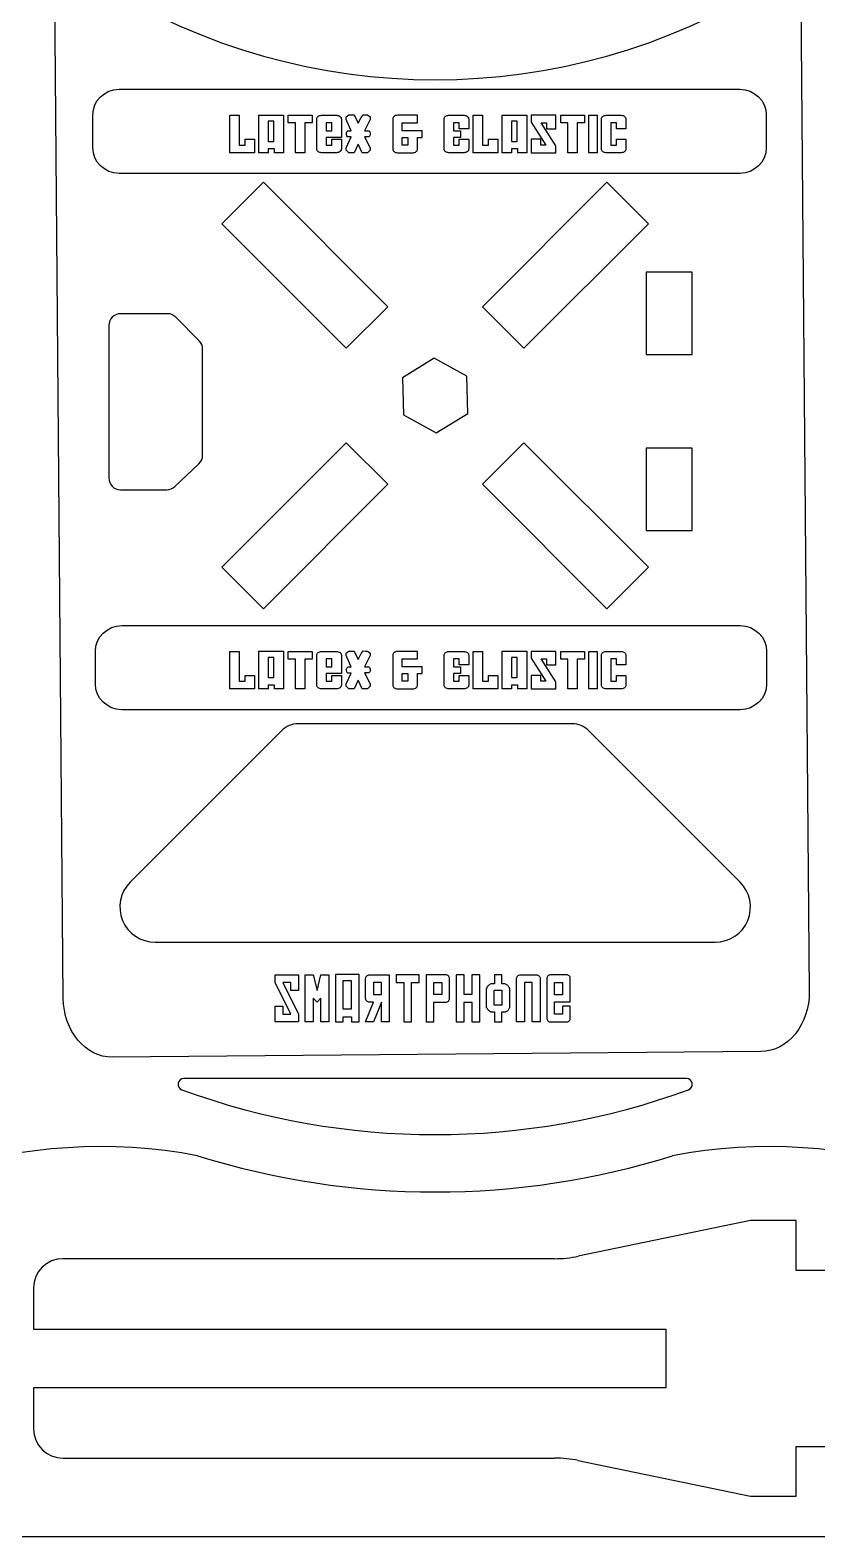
# Model space of a CAD drawing. Extents: x 0 to 911, y 61 to 967.
# Drawn here: x 508.2 to 710.9, y 60.6 to 449 of the extents above; entities that cross this region are included whole.
import ezdxf

# ---------------------------------------------------------------- set-up
doc = ezdxf.new("R2010")
doc.units = 0
doc.layers.add('corte', color=7, linetype='CONTINUOUS')
doc.layers.add('Grabado', color=7, linetype='CONTINUOUS')

msp = doc.modelspace()

# ---------------------------------------------------------------- linework, layer by layer
at = {"layer": 'corte', "color": 1}
for points in [[(557.58164, 399.094198), (568.271756, 409.784314)], [(600.342104, 377.713983), (568.271756, 409.784314)], [(624.75044, 377.713983), (656.820796, 409.784314)], [(635.440556, 367.023868), (667.510912, 399.094198), (656.820796, 409.784314)], [(589.651988, 367.023868), (557.58164, 399.094198)], [(589.651988, 367.023868), (600.342104, 377.713983)], [(635.440556, 367.023868), (624.75044, 377.713983)], [(528.429112, 372.866146), (528.429112, 333.559054)], [(543.536978, 375.889762), (531.452737, 375.889762)], [(551.732493, 368.946701), (545.675004, 375.004172)], [(552.618091, 339.436131), (552.618091, 366.808674)], [(589.651988, 342.615531), (557.58164, 310.545133)], [(600.342104, 331.925415), (589.651988, 342.615531)], [(624.75044, 331.925415), (635.440556, 342.615531)], [(635.440556, 342.615531), (667.510912, 310.545133)], [(545.436062, 331.359161), (551.668792, 337.236238)], [(531.452737, 330.535438), (543.361737, 330.535438)], [(600.342104, 331.925415), (568.271756, 299.855017)], [(624.75044, 331.925415), (656.820796, 299.855017), (667.510912, 310.545133)], [(568.271756, 299.855017), (557.58164, 310.545133)], [(533.951007, 229.401703), (572.964048, 268.414736)], [(647.85246, 270.185915), (577.240093, 270.185915)], [(691.141546, 229.401703), (652.128504, 268.414736)], [(540.365078, 213.916775), (684.727475, 213.916775)], [(677.299106, 178.787006), (547.793438, 178.787006)], [(693.801098, 142.161164), (649.44543, 132.964108)], [(705.593225, 142.161164), (693.801098, 142.161164)], [(705.593225, 129.310818), (705.593225, 142.161164)], [(643.306635, 132.334434), (516.616848, 132.334434)], [(720.711339, 129.310818), (705.593225, 129.310818)], [(509.057851, 124.775351), (509.057851, 114.192653)], [(509.057851, 114.192653), (672.031029, 114.192653)], [(672.031029, 114.192653), (672.031029, 99.074574)], [(509.057851, 99.074574), (509.057851, 88.491875)], [(672.031029, 99.074574), (509.057851, 99.074574)], [(705.593225, 83.956409), (720.711339, 83.956409)], [(705.593225, 71.106063), (705.593225, 83.956409)], [(516.616848, 80.932793), (643.306635, 80.932793)], [(649.44543, 80.303118), (693.801098, 71.106063)], [(693.801098, 71.106063), (705.593225, 71.106063)]]:
    msp.add_lwpolyline(points, dxfattribs=at)
for points in [[(666.971469, 365.402381), (678.763597, 365.402381), (678.763597, 386.567692), (666.971469, 386.567692)], [(620.975208, 350.222093), (620.742376, 359.820557), (612.313449, 364.418146), (604.117344, 359.417272), (604.350176, 349.818808), (612.779104, 345.221219)], [(666.971469, 320.048057), (678.763597, 320.048057), (678.763597, 341.213368), (666.971469, 341.213368)]]:
    msp.add_lwpolyline(points, close=True, dxfattribs=at)
for points in [[(526.608799, 460.608735), (579.285134, 428.086808), (645.80741, 428.086808), (698.483745, 460.608735)], [(531.452737, 375.889762), (529.782838, 375.889763), (528.429116, 374.536045), (528.429112, 372.866146)], [(545.675004, 375.004172), (545.107963, 375.571209), (544.338892, 375.889765), (543.536978, 375.889762)], [(552.618091, 366.808674), (552.618092, 367.610589), (552.299533, 368.379661), (551.732493, 368.946701)], [(551.668792, 337.236238), (552.274659, 337.807526), (552.618094, 338.603397), (552.618091, 339.436131)], [(528.429112, 333.559054), (528.429116, 331.889155), (529.782838, 330.535437), (531.452737, 330.535438)], [(543.361737, 330.535438), (544.132924, 330.535432), (544.874969, 330.830101), (545.436062, 331.359161)], [(577.240093, 270.185915), (575.636268, 270.185919), (574.098129, 269.548807), (572.964048, 268.414736)], [(652.128504, 268.414736), (650.994424, 269.548807), (649.456285, 270.185919), (647.85246, 270.185915)], [(533.951007, 229.401703), (531.356763, 226.807453), (530.580703, 222.905915), (531.9847, 219.516369)], [(693.107853, 219.516369), (694.51185, 222.905915), (693.735789, 226.807453), (691.141546, 229.401703)], [(531.9847, 219.516369), (533.388697, 216.126823), (536.696259, 213.916779), (540.365078, 213.916775)], [(684.727475, 213.916775), (688.396294, 213.916779), (691.703856, 216.126823), (693.107853, 219.516369)], [(547.793438, 178.787006), (547.059923, 178.787043), (546.432213, 178.260533), (546.304604, 177.538202)], [(678.787948, 177.538207), (678.660337, 178.260538), (678.032623, 178.787047), (677.299106, 178.787006)], [(546.304604, 177.538202), (546.176996, 176.815872), (546.586311, 176.106158), (547.275439, 175.854867)], [(547.275439, 175.854867), (589.431237, 160.480089), (635.661316, 160.480089), (677.817114, 175.854867)], [(677.817114, 175.854867), (678.506243, 176.106159), (678.915559, 176.815875), (678.787948, 177.538207)], [(551.336939, 158.870292), (506.57801, 167.34903), (460.570097, 152.587176), (429.099691, 119.649899)], [(795.992853, 119.649899), (764.522447, 152.587176), (718.514534, 167.34903), (673.755605, 158.870292)], [(551.336939, 158.870292), (591.193516, 146.420164), (633.899028, 146.420164), (673.755605, 158.870292)], [(516.616848, 132.334434), (512.442109, 132.334402), (509.057836, 128.95009), (509.057851, 124.775351)], [(643.306635, 132.334434), (645.36902, 132.334415), (647.425995, 132.545405), (649.44543, 132.964108)], [(509.057851, 88.491875), (509.057836, 84.317136), (512.442109, 80.932825), (516.616848, 80.932793)], [(649.44543, 80.303118), (647.425995, 80.721821), (645.36902, 80.932811), (643.306635, 80.932793)]]:
    msp.add_open_spline(points, degree=3, dxfattribs=at)
at = {"layer": 'Grabado', "color": 1}
msp.add_lwpolyline([(0.162894, 967.396102), (906.923672, 967.396102), (906.923672, 60.635323), (0.162894, 60.635323)], close=True, dxfattribs=at)
at = {"layer": 'Grabado', "color": 5}
for points in [[(516.697535, 199.494919), (514.4364, 468.30592)], [(706.704561, 466.666537), (708.962498, 201.179399)], [(531.118025, 433.742615), (691.088216, 433.742615)], [(524.320798, 418.687251), (524.32077, 427.134669)], [(582.042134, 418.363936), (582.042134, 426.074358)], [(583.267376, 427.038089), (587.168576, 427.038089)], [(588.379786, 426.074296), (588.379786, 421.344243), (588.379786, 421.344365)], [(590.073369, 423.064443), (590.89023, 423.064443), (589.650858, 426.000346), (589.650858, 426.608279), (590.340959, 427.142078), (591.692999, 427.142078), (592.735216, 424.992048), (593.467571, 426.504474), (594.030913, 427.186563), (594.636527, 427.14216), (595.143545, 427.14216), (595.819556, 426.608361), (595.819556, 426.000428), (594.368938, 423.064524), (595.495641, 423.064524)], [(601.600571, 426.074481), (601.600571, 418.364059)], [(608.022729, 425.110606), (608.022729, 427.038212), (602.825813, 427.038212)], [(608.02269, 418.364059), (608.02269, 421.344427), (609.2339, 421.344427), (609.2339, 423.079278), (604.065146, 423.079278), (604.065146, 425.110668), (608.02269, 425.110668), (608.022729, 425.110606)], [(614.858478, 418.363936), (614.858478, 426.074358)], [(616.08372, 427.038089), (619.98494, 427.038089)], [(621.196149, 423.56853), (618.77373, 423.56853), (618.77373, 425.095792), (617.309021, 425.095792), (617.309021, 423.079217), (619.055411, 423.079217), (619.055411, 421.344366), (617.309021, 421.344366), (617.309021, 419.327811), (618.77373, 419.327811), (618.77373, 420.869887), (621.196149, 420.869887), (621.196149, 418.363998)], [(621.196149, 426.074297), (621.196149, 423.568408), (621.196149, 423.56853)], [(655.376914, 418.363937), (655.376914, 426.074358)], [(656.602157, 427.038089), (660.503376, 427.038089)], [(661.714586, 423.568531), (659.292166, 423.568531), (659.292166, 425.095792), (657.827457, 425.095792), (657.827457, 419.327811), (659.292166, 419.327811), (659.292166, 420.869887), (661.714586, 420.869887), (661.714586, 418.363998)], [(661.714586, 426.074297), (661.714586, 423.568408), (661.714586, 423.568531)], [(697.885463, 427.134667), (697.885491, 418.687249)], [(588.379786, 421.344365), (584.492657, 421.344365), (584.492657, 419.327811), (585.957386, 419.327811), (585.957386, 420.869887), (588.379786, 420.869887), (588.379786, 418.363998)], [(594.368938, 421.492655), (595.819556, 418.660557), (595.819556, 418.067438), (595.143545, 417.400205), (593.777414, 417.400205), (592.735216, 419.62435), (591.692999, 417.400205), (590.340959, 417.400205), (589.650858, 418.067438), (589.650858, 418.645722), (590.932483, 421.463005), (589.918447, 421.463005)], [(589.707182, 422.145074), (589.707182, 422.263755)], [(595.326629, 421.492799), (594.368938, 421.492799), (594.368938, 421.492655)], [(587.168576, 417.400205), (583.267376, 417.400205)], [(602.825813, 417.400328), (606.769266, 417.400328)], [(619.98494, 417.400205), (616.08372, 417.400205)], [(660.503376, 417.400206), (656.602157, 417.400206)], [(691.088256, 412.079316), (531.118065, 412.079316)], [(531.770778, 295.502961), (691.185284, 295.502952)], [(524.99717, 280.447179), (524.99714, 288.894819)], [(582.042131, 280.185832), (582.042131, 287.896253)], [(583.267374, 288.859984), (587.168574, 288.859984)], [(588.379784, 287.896192), (588.379784, 283.166138), (588.379784, 283.166261)], [(590.073367, 284.886338), (590.890227, 284.886338), (589.650855, 287.822241), (589.650855, 288.430175), (590.340956, 288.963973), (591.692997, 288.963973), (592.735214, 286.813943), (593.467568, 288.32637), (594.03091, 289.008458), (594.636525, 288.964055), (595.143543, 288.964055), (595.819553, 288.430257), (595.819553, 287.822323), (594.368935, 284.88642), (595.495639, 284.88642)], [(601.600568, 287.896376), (601.600568, 280.185954)], [(608.022727, 286.932502), (608.022727, 288.860107), (602.825811, 288.860107)], [(614.858475, 280.185832), (614.858475, 287.896253)], [(616.083718, 288.859984), (619.984937, 288.859984)], [(621.196147, 287.896192), (621.196147, 285.390303), (621.196147, 285.390426)], [(655.376912, 280.185832), (655.376912, 287.896254)], [(656.602154, 288.859985), (660.503374, 288.859985)], [(661.714584, 287.896192), (661.714584, 285.390303), (661.714584, 285.390426)], [(697.958915, 288.894823), (697.958945, 280.447184)], [(589.70718, 283.966969), (589.70718, 284.08565)], [(608.022688, 280.185955), (608.022688, 283.166322), (609.233898, 283.166322), (609.233898, 284.901173), (604.065144, 284.901173), (604.065144, 286.932563), (608.022688, 286.932563), (608.022727, 286.932502)], [(621.196147, 285.390426), (618.773727, 285.390426), (618.773727, 286.917687), (617.309018, 286.917687), (617.309018, 284.901112), (619.055408, 284.901112), (619.055408, 283.166261), (617.309018, 283.166261), (617.309018, 281.149706), (618.773727, 281.149706), (618.773727, 282.691782), (621.196147, 282.691782), (621.196147, 280.185893)], [(661.714584, 285.390426), (659.292164, 285.390426), (659.292164, 286.917687), (657.827455, 286.917687), (657.827455, 281.149706), (659.292164, 281.149706), (659.292164, 282.691783), (661.714584, 282.691783), (661.714584, 280.185893)], [(588.379784, 283.166261), (584.492655, 283.166261), (584.492655, 281.149706), (585.957383, 281.149706), (585.957383, 282.691782), (588.379784, 282.691782), (588.379784, 280.185893)], [(594.368935, 283.314551), (595.819553, 280.482452), (595.819553, 279.889334), (595.143543, 279.222101), (593.777411, 279.222101), (592.735214, 281.446245), (591.692997, 279.222101), (590.340956, 279.222101), (589.650855, 279.889334), (589.650855, 280.467617), (590.93248, 283.284901), (589.918445, 283.284901)], [(595.326626, 283.314694), (594.368935, 283.314694), (594.368935, 283.314551)], [(587.168574, 279.222101), (583.267374, 279.2221)], [(602.825811, 279.222223), (606.769264, 279.222223)], [(619.984937, 279.222101), (616.083718, 279.222101)], [(660.503374, 279.222101), (656.602154, 279.222101)], [(691.185307, 273.839055), (531.770812, 273.839051)], [(595.634201, 205.528471), (600.700867, 205.528471), (600.700867, 193.349271), (598.688068, 193.349271), (598.688068, 198.428738), (596.650734, 193.349271), (594.634734, 193.349271), (596.650734, 198.428738)], [(594.634734, 199.445271), (594.634734, 204.527938)], [(615.2598, 205.528471), (610.193134, 205.528471), (610.193134, 193.349271), (612.209134, 193.349271), (612.209134, 198.428738), (615.2598, 198.428738)], [(616.259267, 199.445271), (616.259267, 204.527938)], [(630.509933, 203.215938), (629.709933, 203.215938), (629.709933, 205.528471), (627.872067, 205.528471), (627.872067, 203.215938), (627.004867, 203.215938)], [(631.788866, 197.194604), (631.788866, 201.994604)], [(639.601133, 204.527938), (639.601133, 193.349271), (637.584066, 193.349271), (637.584066, 203.511404), (635.584066, 203.511404), (635.584066, 193.349271), (633.5382, 193.349271), (633.5382, 204.527938)], [(634.534466, 205.528471), (638.604866, 205.528471)], [(641.317399, 204.527938), (641.317399, 194.365805)], [(646.384066, 205.528471), (642.317933, 205.528471)], [(647.384599, 201.461271), (647.384599, 204.527938)], [(596.650734, 198.428738), (595.634201, 198.428738)], [(625.721667, 201.861271), (625.721667, 197.194604)], [(647.384599, 194.365805), (647.384599, 197.411138), (645.367533, 197.411138), (645.367533, 195.395138), (643.334466, 195.395138), (643.334466, 198.549271), (647.384599, 198.549271), (647.384599, 201.461271)], [(626.871533, 195.978605), (627.804867, 195.978605), (627.804867, 193.349271), (629.7718, 193.349271), (629.7718, 195.978605), (630.705133, 195.978605)], [(642.317933, 193.349271), (646.384066, 193.349271)], [(696.522303, 185.739208), (529.386497, 184.270649)]]:
    msp.add_lwpolyline(points, dxfattribs=at)
for points in [[(531.118036, 433.742615)], [(562.07411, 419.32781), (563.538819, 419.32781), (563.538819, 420.869887), (565.961239, 420.869887), (565.961239, 417.400205), (559.623528, 417.400205), (559.623528, 427.038211), (562.07411, 427.038211)], [(567.077389, 427.067882), (573.443261, 427.067882), (573.443261, 417.400205), (571.105348, 417.400205), (571.105348, 418.378833), (569.527971, 418.378833), (569.527971, 417.400205), (567.077389, 417.400205)], [(569.527971, 420.291603), (570.978589, 420.291603), (570.978589, 425.496135), (569.527971, 425.496135)], [(578.939467, 425.080956), (578.939467, 417.400205), (576.5593, 417.400205), (576.5593, 425.080956), (574.700242, 425.080956), (574.700242, 427.038212), (580.826687, 427.038212), (580.826687, 425.080956)], [(584.492657, 423.079216), (585.957386, 423.079216), (585.957386, 425.095792), (584.492657, 425.095792)], [(624.791044, 419.327811), (626.255752, 419.327811), (626.255752, 420.869887), (628.678172, 420.869887), (628.678172, 417.400205), (622.340462, 417.400205), (622.340462, 427.038212), (624.791044, 427.038212)], [(629.794303, 427.067882), (636.160195, 427.067882), (636.160195, 417.400206), (633.822281, 417.400205), (633.822281, 418.378833), (632.244885, 418.378833), (632.244885, 417.400205), (629.794303, 417.400205)], [(632.244885, 420.291603), (633.695522, 420.291603), (633.695522, 425.496136), (632.244885, 425.496136)], [(637.304488, 427.038212), (637.304488, 425.258897), (641.064876, 419.327811), (639.75507, 419.327811), (639.75507, 420.869887), (637.304488, 420.869887), (637.304488, 417.400206), (643.642198, 417.400206), (643.642198, 419.179521), (639.89592, 425.095792), (641.219798, 425.095792), (641.219798, 423.56853), (643.642198, 423.56853), (643.642198, 427.038212)], [(649.138404, 425.080957), (649.138404, 417.400206), (646.758256, 417.400206), (646.758256, 425.080957), (644.899179, 425.080957), (644.899179, 427.038212), (651.025643, 427.038212), (651.025643, 425.080957)], [(654.283193, 427.038212), (654.283193, 417.400206), (652.170616, 417.400206), (652.170616, 427.038212)], [(604.065185, 421.344365), (605.543985, 421.344365), (605.543985, 419.327811), (604.065185, 419.327811)], [(531.770778, 295.502961)], [(562.074108, 281.149706), (563.538817, 281.149706), (563.538817, 282.691782), (565.961236, 282.691782), (565.961236, 279.2221), (559.623526, 279.2221), (559.623526, 288.860107), (562.074108, 288.860107)], [(567.077386, 288.889777), (573.443259, 288.889777), (573.443259, 279.2221), (571.105345, 279.2221), (571.105345, 280.200728), (569.527968, 280.200728), (569.527968, 279.2221), (567.077386, 279.2221)], [(578.939464, 286.902852), (578.939464, 279.2221), (576.559298, 279.2221), (576.559298, 286.902852), (574.70024, 286.902852), (574.70024, 288.860107), (580.826685, 288.860107), (580.826685, 286.902852)], [(624.791041, 281.149706), (626.25575, 281.149706), (626.25575, 282.691782), (628.67817, 282.691782), (628.67817, 279.222101), (622.340459, 279.222101), (622.340459, 288.860107), (624.791041, 288.860107)], [(629.7943, 288.889778), (636.160192, 288.889778), (636.160192, 279.222101), (633.822279, 279.222101), (633.822279, 280.200728), (632.244882, 280.200728), (632.244882, 279.222101), (629.7943, 279.222101)], [(637.304485, 288.860107), (637.304485, 287.080792), (641.064874, 281.149706), (639.755067, 281.149706), (639.755067, 282.691782), (637.304485, 282.691782), (637.304485, 279.222101), (643.642196, 279.222101), (643.642196, 281.001416), (639.895917, 286.917687), (641.219796, 286.917687), (641.219796, 285.390426), (643.642196, 285.390426), (643.642196, 288.860107)], [(649.138401, 286.902852), (649.138401, 279.222101), (646.758254, 279.222101), (646.758254, 286.902852), (644.899176, 286.902852), (644.899176, 288.860107), (651.025641, 288.860107), (651.025641, 286.902852)], [(654.283191, 288.860107), (654.283191, 279.222101), (652.170614, 279.222101), (652.170614, 288.860107)], [(569.527968, 282.113498), (570.978586, 282.113498), (570.978586, 287.318031), (569.527968, 287.318031)], [(584.492655, 284.901112), (585.957383, 284.901112), (585.957383, 286.917687), (584.492655, 286.917687)], [(632.244882, 282.113499), (633.69552, 282.113499), (633.69552, 287.318031), (632.244882, 287.318031)], [(604.065183, 283.166261), (605.543983, 283.166261), (605.543983, 281.149706), (604.065183, 281.149706)], [(571.292869, 205.528471), (577.363268, 205.528471), (577.363268, 201.461271), (575.343002, 201.461271), (575.343002, 203.495404), (573.313135, 203.495404), (577.363268, 195.395138), (577.363268, 193.349271), (571.292869, 193.349271), (571.292869, 197.411138), (573.313135, 197.411138), (573.313135, 195.395138), (575.343002, 195.395138), (571.292869, 203.495404)], [(583.122201, 205.528471), (585.138201, 205.528471), (585.138201, 193.349271), (583.122201, 193.349271), (583.122201, 199.445271), (582.108868, 198.428738), (581.092335, 199.445271), (581.092335, 193.349271), (579.072068, 193.349271), (579.072068, 205.528471), (581.092335, 205.528471), (582.108868, 201.461271)], [(586.825668, 205.565804), (586.825668, 193.349271), (588.838468, 193.349271), (588.838468, 194.632471), (591.004868, 194.632471), (591.004868, 193.349271), (592.921668, 193.349271), (592.921668, 205.565804)], [(590.871534, 204.015938), (590.871534, 196.661271), (588.838468, 196.661271), (588.838468, 204.015938)], [(596.650734, 200.444738), (598.688068, 200.444738), (598.688068, 203.495404), (596.650734, 203.495404)], [(606.429934, 203.482604), (608.384067, 203.482604), (608.384067, 205.528471), (602.517401, 205.528471), (602.517401, 203.482604), (604.467267, 203.482604), (604.467267, 193.349271), (606.429934, 193.349271)], [(612.209134, 203.495404), (614.246467, 203.495404), (614.246467, 200.444738), (612.209134, 200.444738)], [(622.025667, 205.528471), (622.025667, 200.444738), (619.9926, 200.444738), (619.9926, 205.528471), (617.9798, 205.528471), (617.9798, 193.349271), (619.9926, 193.349271), (619.9926, 198.428738), (622.025667, 198.428738), (622.025667, 193.349271), (624.042733, 193.349271), (624.042733, 205.528471)], [(630.509933, 203.215938)], [(634.534466, 205.528471)], [(645.367533, 200.328471), (643.334466, 200.328471), (643.334466, 203.495404), (645.367533, 203.495404)], [(627.738733, 197.661804), (627.738733, 201.511404), (629.7718, 201.511404), (629.7718, 197.661804)]]:
    msp.add_lwpolyline(points, close=True, dxfattribs=at)
for points in [[(524.32077, 427.134669), (524.320801, 430.795467), (527.352359, 433.742608), (531.118036, 433.742615)], [(691.088216, 433.742615), (694.853882, 433.742649), (697.885463, 430.795465), (697.885463, 427.134667)], [(582.042134, 426.074358), (582.042134, 426.202861), (582.07498, 426.326425), (582.140673, 426.445052)], [(582.140673, 426.445052), (582.206365, 426.563733), (582.295562, 426.667524), (582.408262, 426.756426)], [(582.408262, 426.756426), (582.520989, 426.845368), (582.647742, 426.914565), (582.788521, 426.964015)], [(582.788521, 426.964015), (582.938745, 427.013398), (583.098364, 427.038089), (583.267376, 427.038089)], [(587.168576, 427.038089), (587.506588, 427.038089), (587.792959, 426.939243), (588.02769, 426.74155)], [(588.02769, 426.74155), (588.262421, 426.55372), (588.379786, 426.331302), (588.379786, 426.074296)], [(601.69911, 426.445175), (601.633417, 426.326494), (601.600571, 426.202929), (601.600571, 426.074481)], [(601.966699, 426.756549), (601.853973, 426.667606), (601.764776, 426.563815), (601.69911, 426.445175)], [(602.346958, 426.964138), (602.206127, 426.914756), (602.079374, 426.84556), (601.966699, 426.756549)], [(602.825813, 427.038212), (602.656801, 427.038212), (602.497182, 427.013521), (602.346958, 426.964138)], [(614.858478, 426.074358), (614.858478, 426.202861), (614.891324, 426.326426), (614.957017, 426.445052)], [(614.957017, 426.445052), (615.022709, 426.563733), (615.111912, 426.667524), (615.224626, 426.756426)], [(615.224626, 426.756426), (615.337353, 426.845369), (615.464105, 426.914565), (615.604884, 426.964016)], [(615.604884, 426.964016), (615.755109, 427.013398), (615.914721, 427.038089), (616.08372, 427.038089)], [(619.98494, 427.038089), (620.322951, 427.038089), (620.609323, 426.939243), (620.844053, 426.74155)], [(620.844053, 426.74155), (621.078784, 426.55372), (621.196149, 426.331302), (621.196149, 426.074297)], [(655.376914, 426.074358), (655.376914, 426.202861), (655.409761, 426.326426), (655.475453, 426.445052)], [(655.475453, 426.445052), (655.541146, 426.563733), (655.630349, 426.667525), (655.743062, 426.756426)], [(655.743062, 426.756426), (655.855789, 426.845369), (655.982542, 426.914566), (656.123321, 426.964016)], [(656.123321, 426.964016), (656.273545, 427.013398), (656.433157, 427.038089), (656.602157, 427.038089)], [(660.503376, 427.038089), (660.841388, 427.038089), (661.127759, 426.939243), (661.36249, 426.74155)], [(661.36249, 426.74155), (661.597221, 426.553721), (661.714586, 426.331303), (661.714586, 426.074297)], [(589.707182, 422.263755), (589.716252, 422.629511), (589.838314, 422.896407), (590.073369, 423.064443)], [(589.918447, 421.463005), (589.777604, 421.640932), (589.707182, 421.868288), (589.707182, 422.145074)], [(595.819556, 422.234187), (595.819556, 421.828898), (595.655247, 421.581768), (595.326629, 421.492799)], [(595.495641, 423.064524), (595.711584, 422.896488), (595.819556, 422.619709), (595.819556, 422.234187)], [(531.118065, 412.079316), (527.352378, 412.079282), (524.320798, 415.026453), (524.320798, 418.687251)], [(582.140673, 417.993242), (582.07498, 418.111923), (582.042134, 418.235488), (582.042134, 418.363936)], [(582.408262, 417.681868), (582.295536, 417.770811), (582.206339, 417.874602), (582.140673, 417.993242)], [(582.788521, 417.474278), (582.647677, 417.523661), (582.520924, 417.592857), (582.408262, 417.681868)], [(583.267376, 417.400205), (583.098364, 417.400205), (582.938745, 417.424896), (582.788521, 417.474278)], [(588.02769, 417.681929), (587.792959, 417.494113), (587.506588, 417.400205), (587.168576, 417.400205)], [(588.379786, 418.363998), (588.379786, 418.106992), (588.262421, 417.879636), (588.02769, 417.681929)], [(601.600571, 418.364059), (601.600571, 418.235556), (601.633417, 418.111991), (601.69911, 417.993365)], [(601.69911, 417.993365), (601.764802, 417.874684), (601.853999, 417.770893), (601.966699, 417.681991)], [(601.966699, 417.681991), (602.079426, 417.593048), (602.206179, 417.523852), (602.346958, 417.474401)], [(602.346958, 417.474401), (602.497182, 417.425019), (602.656801, 417.400328), (602.825813, 417.400328)], [(606.769266, 417.400328), (606.938279, 417.400328), (607.097897, 417.425019), (607.248122, 417.474401)], [(607.248122, 417.474401), (607.40774, 417.523784), (607.543887, 417.59298), (607.656562, 417.681991)], [(607.656562, 417.681991), (607.769288, 417.770934), (607.858485, 417.874725), (607.924152, 417.993365)], [(607.924152, 417.993365), (607.989844, 418.112046), (608.02269, 418.235611), (608.02269, 418.364059)], [(614.957017, 417.993242), (614.891324, 418.111923), (614.858478, 418.235488), (614.858478, 418.363936)], [(615.224626, 417.681868), (615.111899, 417.770811), (615.022696, 417.874602), (614.957017, 417.993242)], [(615.604884, 417.474279), (615.464041, 417.523661), (615.337288, 417.592857), (615.224626, 417.681868)], [(616.08372, 417.400205), (615.914721, 417.400205), (615.755109, 417.424896), (615.604884, 417.474279)], [(620.844053, 417.68193), (620.609323, 417.494113), (620.322951, 417.400205), (619.98494, 417.400205)], [(621.196149, 418.363998), (621.196149, 418.106992), (621.078784, 417.879636), (620.844053, 417.68193)], [(655.475453, 417.993243), (655.409761, 418.111924), (655.376914, 418.235488), (655.376914, 418.363937)], [(655.743062, 417.681869), (655.630336, 417.770811), (655.541133, 417.874602), (655.475453, 417.993243)], [(656.123321, 417.474279), (655.982477, 417.523661), (655.855724, 417.592858), (655.743062, 417.681869)], [(656.602157, 417.400206), (656.433157, 417.400206), (656.273545, 417.424897), (656.123321, 417.474279)], [(661.36249, 417.68193), (661.127759, 417.494114), (660.841388, 417.400206), (660.503376, 417.400206)], [(661.714586, 418.363998), (661.714586, 418.106992), (661.597221, 417.879636), (661.36249, 417.68193)], [(697.885491, 418.687249), (697.885459, 415.026451), (694.853912, 412.07931), (691.088256, 412.079316)], [(524.99714, 288.894819), (524.997171, 292.555721), (528.018184, 295.502951), (531.770778, 295.502961)], [(691.185284, 295.502952), (694.937877, 295.503001), (697.958914, 292.555726), (697.958915, 288.894823)], [(582.042131, 287.896253), (582.042131, 288.024756), (582.074978, 288.148321), (582.14067, 288.266947)], [(582.14067, 288.266947), (582.206363, 288.385628), (582.295559, 288.48942), (582.40826, 288.578321)], [(582.40826, 288.578321), (582.520987, 288.667264), (582.64774, 288.73646), (582.788518, 288.785911)], [(582.788518, 288.785911), (582.938743, 288.835293), (583.098361, 288.859984), (583.267374, 288.859984)], [(587.168574, 288.859984), (587.506585, 288.859984), (587.792957, 288.761138), (588.027687, 288.563445)], [(588.027687, 288.563445), (588.262418, 288.375615), (588.379784, 288.153198), (588.379784, 287.896192)], [(601.699107, 288.26707), (601.633415, 288.148389), (601.600568, 288.024824), (601.600568, 287.896376)], [(601.966697, 288.578444), (601.85397, 288.489502), (601.764774, 288.38571), (601.699107, 288.26707)], [(602.346955, 288.786034), (602.206125, 288.736651), (602.079372, 288.667455), (601.966697, 288.578444)], [(602.825811, 288.860107), (602.656798, 288.860107), (602.49718, 288.835416), (602.346955, 288.786034)], [(614.858475, 287.896253), (614.858475, 288.024756), (614.891322, 288.148321), (614.957014, 288.266947)], [(614.957014, 288.266947), (615.022707, 288.385628), (615.11191, 288.48942), (615.224624, 288.578321)], [(615.224624, 288.578321), (615.33735, 288.667264), (615.464103, 288.736461), (615.604882, 288.785911)], [(615.604882, 288.785911), (615.755106, 288.835293), (615.914718, 288.859984), (616.083718, 288.859984)], [(619.984937, 288.859984), (620.322949, 288.859984), (620.60932, 288.761138), (620.844051, 288.563445)], [(620.844051, 288.563445), (621.078782, 288.375616), (621.196147, 288.153198), (621.196147, 287.896192)], [(655.376912, 287.896254), (655.376912, 288.024757), (655.409758, 288.148321), (655.475451, 288.266948)], [(655.475451, 288.266948), (655.541143, 288.385629), (655.630346, 288.48942), (655.74306, 288.578322)], [(655.74306, 288.578322), (655.855787, 288.667264), (655.98254, 288.736461), (656.123318, 288.785911)], [(656.123318, 288.785911), (656.273543, 288.835294), (656.433155, 288.859985), (656.602154, 288.859985)], [(660.503374, 288.859985), (660.841385, 288.859985), (661.127757, 288.761138), (661.362487, 288.563446)], [(661.362487, 288.563446), (661.597218, 288.375616), (661.714584, 288.153198), (661.714584, 287.896192)], [(589.70718, 284.08565), (589.71625, 284.451406), (589.838312, 284.718302), (590.073367, 284.886338)], [(589.918445, 283.284901), (589.777601, 283.462827), (589.70718, 283.690183), (589.70718, 283.966969)], [(595.819553, 284.056082), (595.819553, 283.650793), (595.655244, 283.403664), (595.326626, 283.314694)], [(595.495639, 284.88642), (595.711582, 284.718384), (595.819553, 284.441605), (595.819553, 284.056082)], [(531.770812, 273.839051), (528.018219, 273.839002), (524.997171, 276.786277), (524.99717, 280.447179)], [(582.14067, 279.815137), (582.074978, 279.933818), (582.042131, 280.057383), (582.042131, 280.185832)], [(582.40826, 279.503763), (582.295533, 279.592706), (582.206337, 279.696497), (582.14067, 279.815137)], [(588.379784, 280.185893), (588.379784, 279.928887), (588.262418, 279.701531), (588.027687, 279.503825)], [(601.600568, 280.185954), (601.600568, 280.057452), (601.633415, 279.933887), (601.699107, 279.81526)], [(601.699107, 279.81526), (601.7648, 279.696579), (601.853996, 279.592788), (601.966697, 279.503886)], [(607.656559, 279.503886), (607.769286, 279.592829), (607.858483, 279.69662), (607.924149, 279.81526)], [(607.924149, 279.81526), (607.989842, 279.933941), (608.022688, 280.057506), (608.022688, 280.185955)], [(614.957014, 279.815138), (614.891322, 279.933819), (614.858475, 280.057383), (614.858475, 280.185832)], [(615.224624, 279.503764), (615.111897, 279.592706), (615.022694, 279.696498), (614.957014, 279.815138)], [(621.196147, 280.185893), (621.196147, 279.928887), (621.078782, 279.701531), (620.844051, 279.503825)], [(655.475451, 279.815138), (655.409758, 279.933819), (655.376912, 280.057384), (655.376912, 280.185832)], [(655.74306, 279.503764), (655.630333, 279.592706), (655.54113, 279.696498), (655.475451, 279.815138)], [(661.714584, 280.185893), (661.714584, 279.928888), (661.597218, 279.701532), (661.362487, 279.503825)], [(697.958945, 280.447184), (697.958914, 276.786282), (694.937901, 273.839065), (691.185307, 273.839055)], [(582.788518, 279.296174), (582.647675, 279.345556), (582.520922, 279.414753), (582.40826, 279.503763)], [(583.267374, 279.2221), (583.098361, 279.2221), (582.938743, 279.246792), (582.788518, 279.296174)], [(588.027687, 279.503825), (587.792957, 279.316009), (587.506585, 279.222101), (587.168574, 279.222101)], [(601.966697, 279.503886), (602.079424, 279.414944), (602.206177, 279.345747), (602.346955, 279.296297)], [(602.346955, 279.296297), (602.49718, 279.246915), (602.656798, 279.222223), (602.825811, 279.222223)], [(606.769264, 279.222223), (606.938276, 279.222223), (607.097895, 279.246915), (607.248119, 279.296297)], [(607.248119, 279.296297), (607.407738, 279.345679), (607.543884, 279.414876), (607.656559, 279.503886)], [(615.604882, 279.296174), (615.464038, 279.345556), (615.337285, 279.414753), (615.224624, 279.503764)], [(616.083718, 279.222101), (615.914718, 279.222101), (615.755106, 279.246792), (615.604882, 279.296174)], [(620.844051, 279.503825), (620.60932, 279.316009), (620.322949, 279.222101), (619.984937, 279.222101)], [(656.123318, 279.296174), (655.982475, 279.345557), (655.855722, 279.414753), (655.74306, 279.503764)], [(656.602154, 279.222101), (656.433155, 279.222101), (656.273543, 279.246792), (656.123318, 279.296174)], [(661.362487, 279.503825), (661.127757, 279.316009), (660.841385, 279.222101), (660.503374, 279.222101)], [(594.634734, 204.527938), (594.634734, 204.803138), (594.726468, 205.041004), (594.917401, 205.228738)], [(594.917401, 205.228738), (595.117934, 205.432471), (595.359001, 205.528471), (595.634201, 205.528471)], [(615.959534, 205.228738), (615.767534, 205.432471), (615.5382, 205.528471), (615.2598, 205.528471)], [(616.259267, 204.527938), (616.259267, 204.803138), (616.159, 205.041004), (615.959534, 205.228738)], [(626.221933, 202.695404), (626.0758, 202.549271), (625.9094, 202.269804), (625.721667, 201.861271)], [(626.521667, 202.927938), (626.396867, 202.853271), (626.2966, 202.774338), (626.221933, 202.695404)], [(627.004867, 203.215938), (626.813933, 203.111404), (626.655, 203.015404), (626.521667, 202.927938)], [(630.9718, 202.949271), (630.847, 203.019671), (630.6966, 203.111404), (630.509933, 203.215938)], [(631.2886, 202.728471), (631.209666, 202.794604), (631.105133, 202.866071), (630.9718, 202.949271)], [(631.788866, 201.994604), (631.596866, 202.348738), (631.430466, 202.595138), (631.2886, 202.728471)], [(633.5382, 204.527938), (633.5382, 204.803138), (633.629933, 205.041004), (633.817666, 205.228738)], [(633.817666, 205.228738), (634.0214, 205.432471), (634.255, 205.528471), (634.534466, 205.528471)], [(638.604866, 205.528471), (638.875799, 205.528471), (639.109399, 205.432471), (639.301399, 205.228738)], [(639.301399, 205.228738), (639.500866, 205.041004), (639.601133, 204.803138), (639.601133, 204.527938)], [(641.601133, 205.228738), (641.409133, 205.041004), (641.317399, 204.803138), (641.317399, 204.527938)], [(642.317933, 205.528471), (642.038466, 205.528471), (641.804866, 205.432471), (641.601133, 205.228738)], [(647.088066, 205.228738), (646.892866, 205.432471), (646.659266, 205.528471), (646.384066, 205.528471)], [(647.384599, 204.527938), (647.384599, 204.803138), (647.284332, 205.041004), (647.088066, 205.228738)], [(529.386497, 184.270649), (522.423448, 184.21364), (516.76825, 190.996755), (516.697535, 199.494919)], [(594.917401, 198.711404), (594.726468, 198.911938), (594.634734, 199.153004), (594.634734, 199.445271)], [(595.634201, 198.428738), (595.359001, 198.428738), (595.117934, 198.520471), (594.917401, 198.711404)], [(615.2598, 198.428738), (615.5382, 198.428738), (615.767534, 198.520471), (615.959534, 198.711404)], [(615.959534, 198.711404), (616.159, 198.911938), (616.259267, 199.153004), (616.259267, 199.445271)], [(708.962498, 201.179399), (709.037434, 192.686474), (703.481099, 185.794879), (696.522303, 185.739208)], [(625.721667, 197.194604), (625.855, 196.927938), (625.996867, 196.711405), (626.159, 196.549271)], [(626.159, 196.549271), (626.3094, 196.387138), (626.547267, 196.199405), (626.871533, 195.978605)], [(630.705133, 195.978605), (630.892866, 196.066071), (631.046466, 196.149271), (631.155266, 196.232471)], [(631.155266, 196.232471), (631.2758, 196.302871), (631.376066, 196.387138), (631.455, 196.477805)], [(631.455, 196.477805), (631.533933, 196.578071), (631.5926, 196.682605), (631.638466, 196.794605)], [(631.638466, 196.794605), (631.692866, 196.907671), (631.743, 197.041004), (631.788866, 197.194604)], [(641.317399, 194.365805), (641.317399, 194.070338), (641.409133, 193.832471), (641.601133, 193.628738)], [(647.088066, 193.628738), (647.284332, 193.832471), (647.384599, 194.070338), (647.384599, 194.365805)], [(641.601133, 193.628738), (641.804866, 193.441005), (642.038466, 193.349271), (642.317933, 193.349271)], [(646.384066, 193.349271), (646.659266, 193.349271), (646.892866, 193.441005), (647.088066, 193.628738)]]:
    msp.add_open_spline(points, degree=3, dxfattribs=at)

doc.saveas('drawing.dxf')
